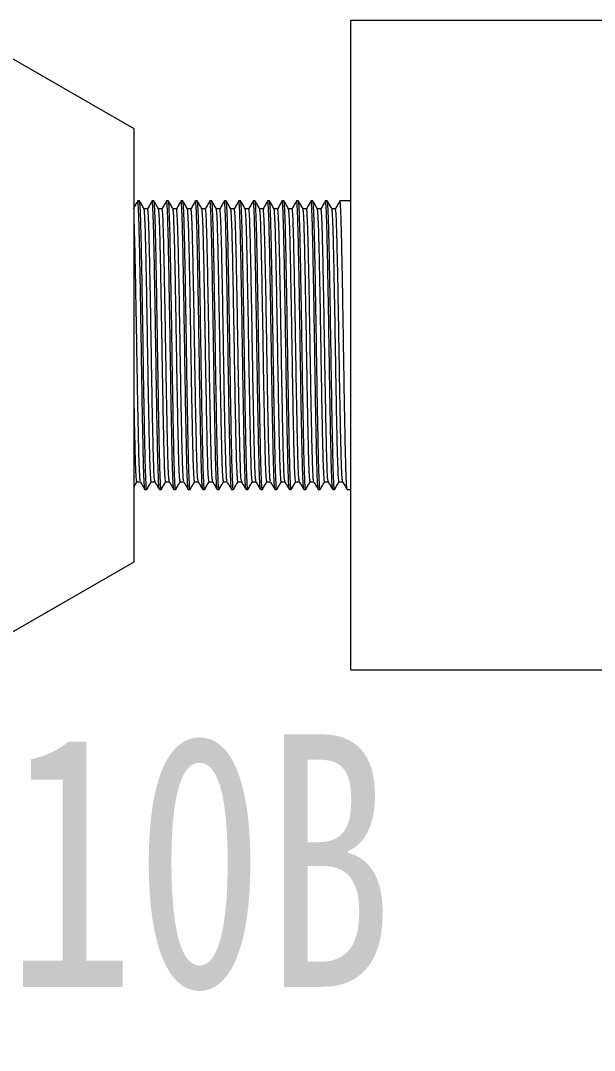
# Model space of a CAD drawing. Header units: millimetres. Extents: x 786 to 1206, y 249 to 546.
# Drawn here: x 1128.96 to 1136.91, y 472.99 to 487.26 of the extents above; entities that cross this region are included whole.
import ezdxf

# ---------------------------------------------------------------- set-up
doc = ezdxf.new("R2010")
doc.units = ezdxf.units.MM
doc.styles.get("Standard").update_dxf_attribs({"font": '', "height": 3.5})
doc.styles.get('Standard').set_extended_font_data('HYSWLongFangSong')

msp = doc.modelspace()

# ---------------------------------------------------------------- linework, layer by layer
at = {"color": 7, "linetype": 'Continuous', "lineweight": 15}
for p, q in [((1137.2345, 487.2606), (1133.5345, 487.2606)), ((1133.5345, 478.2606), (1133.5345, 487.2606)), ((1130.5345, 485.7606), (1128.8024, 486.7606)), ((1130.5345, 479.7606), (1130.5345, 485.7606)), ((1130.6095, 484.7606), (1130.5845, 484.7606)), ((1130.8095, 484.7606), (1130.7845, 484.7606)), ((1131.0095, 484.7606), (1130.9845, 484.7606)), ((1131.2095, 484.7606), (1131.1845, 484.7606)), ((1131.4095, 484.7606), (1131.3845, 484.7606)), ((1131.6095, 484.7606), (1131.5845, 484.7606)), ((1131.8095, 484.7606), (1131.7845, 484.7606)), ((1132.0095, 484.7606), (1131.9845, 484.7606)), ((1132.2095, 484.7606), (1132.1845, 484.7606)), ((1132.4095, 484.7606), (1132.3845, 484.7606)), ((1132.6095, 484.7606), (1132.5845, 484.7606)), ((1132.8095, 484.7606), (1132.7845, 484.7606)), ((1133.0095, 484.7606), (1132.9845, 484.7606)), ((1133.2095, 484.7606), (1133.1845, 484.7606)), ((1133.5345, 484.7606), (1133.3845, 484.7606)), ((1130.722, 484.6523), (1130.6724, 484.6523)), ((1130.922, 484.6523), (1130.8724, 484.6523)), ((1131.122, 484.6523), (1131.0724, 484.6523)), ((1131.322, 484.6523), (1131.2724, 484.6523)), ((1131.522, 484.6523), (1131.4724, 484.6523)), ((1131.722, 484.6523), (1131.6724, 484.6523)), ((1131.922, 484.6523), (1131.8724, 484.6523)), ((1132.122, 484.6523), (1132.0724, 484.6523)), ((1132.322, 484.6523), (1132.2724, 484.6523)), ((1132.522, 484.6523), (1132.4724, 484.6523)), ((1132.722, 484.6523), (1132.6724, 484.6523)), ((1132.922, 484.6523), (1132.8724, 484.6523)), ((1133.122, 484.6523), (1133.0724, 484.6523)), ((1133.322, 484.6523), (1133.2724, 484.6523)), ((1130.572, 480.8688), (1130.6215, 480.8688)), ((1130.772, 480.8688), (1130.8215, 480.8688)), ((1130.972, 480.8688), (1131.0215, 480.8688)), ((1131.172, 480.8688), (1131.2215, 480.8688)), ((1131.372, 480.8688), (1131.4215, 480.8688)), ((1131.572, 480.8688), (1131.6215, 480.8688)), ((1131.772, 480.8688), (1131.8215, 480.8688)), ((1131.972, 480.8688), (1132.0215, 480.8688)), ((1132.172, 480.8688), (1132.2215, 480.8688)), ((1132.372, 480.8688), (1132.4215, 480.8688)), ((1132.572, 480.8688), (1132.6215, 480.8688)), ((1132.772, 480.8688), (1132.8215, 480.8688)), ((1132.972, 480.8688), (1133.0215, 480.8688)), ((1133.172, 480.8688), (1133.2215, 480.8688)), ((1133.372, 480.8688), (1133.4215, 480.8688)), ((1130.6845, 480.7606), (1130.7095, 480.7606)), ((1130.8845, 480.7606), (1130.9095, 480.7606)), ((1131.0845, 480.7606), (1131.1095, 480.7606)), ((1131.2845, 480.7606), (1131.3095, 480.7606)), ((1131.4845, 480.7606), (1131.5095, 480.7606)), ((1131.6845, 480.7606), (1131.7095, 480.7606)), ((1131.8845, 480.7606), (1131.9095, 480.7606)), ((1132.0845, 480.7606), (1132.1095, 480.7606)), ((1132.2845, 480.7606), (1132.3095, 480.7606)), ((1132.4845, 480.7606), (1132.5095, 480.7606)), ((1132.6845, 480.7606), (1132.7095, 480.7606)), ((1132.8845, 480.7606), (1132.9095, 480.7606)), ((1133.0845, 480.7606), (1133.1095, 480.7606)), ((1133.2845, 480.7606), (1133.3095, 480.7606)), ((1133.4845, 480.7606), (1133.5345, 480.7606)), ((1128.8024, 478.7606), (1130.5345, 479.7606)), ((1133.5345, 478.2606), (1137.2345, 478.2606))]:
    msp.add_line(p, q, dxfattribs=at)
for points, knots in [([(1130.5837, 484.7599), (1130.5732, 484.7418), (1130.5525, 484.706), (1130.5318, 484.6701), (1130.5215, 484.6523)], [0, 0, 0, 0, 0.5033168, 1, 1, 1, 1]), ([(1130.6845, 480.7606), (1130.6818, 480.7737), (1130.6763, 480.8002), (1130.6676, 481.0102), (1130.6595, 481.3299), (1130.6513, 481.7491), (1130.6426, 482.237), (1130.6345, 482.7606), (1130.6263, 483.2841), (1130.6176, 483.7723), (1130.6095, 484.1902), (1130.6013, 484.5149), (1130.5926, 484.7059), (1130.5869, 484.783), (1130.5839, 484.7562), (1130.5836, 484.7538)], [0, 0, 0, 0, 0.0821691, 0.1657653, 0.2479344, 0.3301035, 0.4136996, 0.4958687, 0.5780379, 0.6616339, 0.743803, 0.8259721, 0.9095683, 0.9917375, 1, 1, 1, 1]), ([(1130.7103, 480.7673), (1130.71, 480.7649), (1130.707, 480.7381), (1130.7013, 480.8152), (1130.6926, 481.0062), (1130.6845, 481.3309), (1130.6763, 481.7488), (1130.6676, 482.2371), (1130.6595, 482.7605), (1130.6513, 483.2842), (1130.6426, 483.7721), (1130.6345, 484.1913), (1130.6263, 484.511), (1130.6176, 484.721), (1130.6122, 484.7474), (1130.6095, 484.7606)], [0, 0, 0, 0, 0.0082625, 0.0904317, 0.1740279, 0.256197, 0.3383661, 0.4219621, 0.5041313, 0.5863004, 0.6698965, 0.7520656, 0.8342347, 0.9178309, 1, 1, 1, 1]), ([(1130.6728, 484.6516), (1130.6624, 484.6696), (1130.6415, 484.7057), (1130.6207, 484.7418), (1130.6102, 484.7599)], [0, 0, 0, 0, 0.4999901, 1, 1, 1, 1]), ([(1130.7837, 484.7599), (1130.7732, 484.7418), (1130.7525, 484.706), (1130.7318, 484.6701), (1130.7215, 484.6523)], [0, 0, 0, 0, 0.5033108, 1, 1, 1, 1]), ([(1130.8836, 480.7673), (1130.8812, 480.7796), (1130.876, 480.8056), (1130.8676, 481.0106), (1130.8595, 481.3297), (1130.8513, 481.7491), (1130.8426, 482.237), (1130.8345, 482.7606), (1130.8263, 483.2841), (1130.8176, 483.7723), (1130.8095, 484.1902), (1130.8013, 484.5149), (1130.7926, 484.7059), (1130.7869, 484.783), (1130.7839, 484.7562), (1130.7836, 484.7538)], [0, 0, 0, 0, 0.0745222, 0.1588149, 0.2416686, 0.3245223, 0.4088148, 0.4916686, 0.5745223, 0.6588148, 0.7416685, 0.8245222, 0.9088149, 0.9916686, 1, 1, 1, 1]), ([(1130.9103, 480.7673), (1130.91, 480.7649), (1130.907, 480.7381), (1130.9013, 480.8152), (1130.8926, 481.0062), (1130.8845, 481.3309), (1130.8763, 481.7488), (1130.8676, 482.2371), (1130.8595, 482.7605), (1130.8513, 483.2842), (1130.8426, 483.7721), (1130.8345, 484.1913), (1130.8263, 484.511), (1130.8176, 484.721), (1130.8122, 484.7474), (1130.8095, 484.7606)], [0, 0, 0, 0, 0.0082625, 0.0904317, 0.1740279, 0.256197, 0.3383661, 0.4219622, 0.5041313, 0.5863004, 0.6698965, 0.7520656, 0.8342347, 0.9178309, 1, 1, 1, 1]), ([(1130.8728, 484.6516), (1130.8624, 484.6696), (1130.8415, 484.7057), (1130.8207, 484.7418), (1130.8102, 484.7599)], [0, 0, 0, 0, 0.4999901, 1, 1, 1, 1]), ([(1130.9837, 484.7599), (1130.9732, 484.7418), (1130.9525, 484.706), (1130.9318, 484.6701), (1130.9215, 484.6523)], [0, 0, 0, 0, 0.5033108, 1, 1, 1, 1]), ([(1131.0845, 480.7606), (1131.0818, 480.7737), (1131.0763, 480.8002), (1131.0676, 481.0102), (1131.0595, 481.3299), (1131.0513, 481.7491), (1131.0426, 482.237), (1131.0345, 482.7606), (1131.0263, 483.2841), (1131.0176, 483.7723), (1131.0095, 484.1902), (1131.0013, 484.5149), (1130.9926, 484.7059), (1130.9869, 484.783), (1130.9839, 484.7562), (1130.9836, 484.7538)], [0, 0, 0, 0, 0.0821692, 0.1657653, 0.2479344, 0.3301035, 0.4136996, 0.4958687, 0.5780378, 0.6616339, 0.743803, 0.8259721, 0.9095683, 0.9917375, 1, 1, 1, 1]), ([(1131.1103, 480.7673), (1131.11, 480.7649), (1131.107, 480.7381), (1131.1013, 480.8152), (1131.0926, 481.0062), (1131.0845, 481.3309), (1131.0763, 481.7488), (1131.0676, 482.2371), (1131.0595, 482.7605), (1131.0513, 483.2842), (1131.0426, 483.7721), (1131.0345, 484.1913), (1131.0263, 484.511), (1131.0176, 484.721), (1131.0122, 484.7474), (1131.0095, 484.7606)], [0, 0, 0, 0, 0.0082625, 0.0904317, 0.1740279, 0.256197, 0.3383661, 0.4219621, 0.5041313, 0.5863004, 0.6698965, 0.7520656, 0.8342347, 0.9178309, 1, 1, 1, 1]), ([(1131.0728, 484.6516), (1131.0624, 484.6696), (1131.0415, 484.7057), (1131.0207, 484.7418), (1131.0102, 484.7599)], [0, 0, 0, 0, 0.500002, 1, 1, 1, 1]), ([(1131.1837, 484.7599), (1131.1732, 484.7418), (1131.1525, 484.706), (1131.1318, 484.6701), (1131.1215, 484.6523)], [0, 0, 0, 0, 0.5033228, 1, 1, 1, 1]), ([(1131.2845, 480.7606), (1131.2818, 480.7737), (1131.2763, 480.8002), (1131.2676, 481.0102), (1131.2595, 481.3299), (1131.2513, 481.7491), (1131.2426, 482.237), (1131.2345, 482.7606), (1131.2263, 483.2841), (1131.2176, 483.7723), (1131.2095, 484.1902), (1131.2013, 484.5149), (1131.1926, 484.7059), (1131.1869, 484.783), (1131.1839, 484.7562), (1131.1836, 484.7538)], [0, 0, 0, 0, 0.0821691, 0.1657653, 0.2479344, 0.3301035, 0.4136996, 0.4958687, 0.5780378, 0.6616339, 0.743803, 0.8259721, 0.9095683, 0.9917375, 1, 1, 1, 1]), ([(1131.3103, 480.7673), (1131.31, 480.7649), (1131.307, 480.7381), (1131.3013, 480.8152), (1131.2926, 481.0062), (1131.2845, 481.3309), (1131.2763, 481.7488), (1131.2676, 482.2371), (1131.2595, 482.7605), (1131.2513, 483.2842), (1131.2426, 483.7721), (1131.2345, 484.1913), (1131.2263, 484.511), (1131.2176, 484.721), (1131.2122, 484.7474), (1131.2095, 484.7606)], [0, 0, 0, 0, 0.0082625, 0.0904317, 0.1740279, 0.256197, 0.3383661, 0.4219621, 0.5041313, 0.5863004, 0.6698965, 0.7520656, 0.8342347, 0.9178309, 1, 1, 1, 1]), ([(1131.2728, 484.6516), (1131.2624, 484.6696), (1131.2415, 484.7057), (1131.2207, 484.7418), (1131.2102, 484.7599)], [0, 0, 0, 0, 0.500002, 1, 1, 1, 1]), ([(1131.3837, 484.7599), (1131.3732, 484.7418), (1131.3525, 484.706), (1131.3318, 484.6701), (1131.3215, 484.6523)], [0, 0, 0, 0, 0.5033228, 1, 1, 1, 1]), ([(1131.4836, 480.7673), (1131.4812, 480.7796), (1131.476, 480.8056), (1131.4676, 481.0106), (1131.4595, 481.3297), (1131.4513, 481.7491), (1131.4426, 482.237), (1131.4345, 482.7606), (1131.4263, 483.2841), (1131.4176, 483.7723), (1131.4095, 484.1902), (1131.4013, 484.5149), (1131.3926, 484.7059), (1131.3869, 484.783), (1131.3839, 484.7562), (1131.3836, 484.7538)], [0, 0, 0, 0, 0.0745222, 0.1588149, 0.2416686, 0.3245223, 0.4088149, 0.4916686, 0.5745223, 0.6588148, 0.7416685, 0.8245222, 0.9088149, 0.9916686, 1, 1, 1, 1]), ([(1131.5103, 480.7673), (1131.51, 480.7649), (1131.507, 480.7381), (1131.5013, 480.8152), (1131.4926, 481.0062), (1131.4845, 481.3309), (1131.4763, 481.7488), (1131.4676, 482.2371), (1131.4595, 482.7605), (1131.4513, 483.2842), (1131.4426, 483.7721), (1131.4345, 484.1913), (1131.4263, 484.511), (1131.4176, 484.721), (1131.4122, 484.7474), (1131.4095, 484.7606)], [0, 0, 0, 0, 0.0082625, 0.0904317, 0.1740279, 0.256197, 0.3383661, 0.4219621, 0.5041313, 0.5863004, 0.6698965, 0.7520656, 0.8342347, 0.9178308, 1, 1, 1, 1]), ([(1131.4728, 484.6516), (1131.4624, 484.6696), (1131.4415, 484.7057), (1131.4207, 484.7418), (1131.4102, 484.7599)], [0, 0, 0, 0, 0.500002, 1, 1, 1, 1]), ([(1131.5837, 484.7599), (1131.5732, 484.7418), (1131.5525, 484.706), (1131.5318, 484.6701), (1131.5215, 484.6523)], [0, 0, 0, 0, 0.5033228, 1, 1, 1, 1]), ([(1131.6836, 480.7673), (1131.6812, 480.7796), (1131.676, 480.8056), (1131.6676, 481.0106), (1131.6595, 481.3297), (1131.6513, 481.7491), (1131.6426, 482.237), (1131.6345, 482.7606), (1131.6263, 483.2841), (1131.6176, 483.7723), (1131.6095, 484.1902), (1131.6013, 484.5149), (1131.5926, 484.7059), (1131.5869, 484.783), (1131.5839, 484.7562), (1131.5836, 484.7538)], [0, 0, 0, 0, 0.0745222, 0.1588149, 0.2416686, 0.3245223, 0.4088148, 0.4916686, 0.5745223, 0.6588148, 0.7416685, 0.8245222, 0.9088149, 0.9916686, 1, 1, 1, 1]), ([(1131.7103, 480.7673), (1131.71, 480.7649), (1131.707, 480.7381), (1131.7013, 480.8152), (1131.6926, 481.0062), (1131.6845, 481.3309), (1131.6763, 481.7488), (1131.6676, 482.2371), (1131.6595, 482.7605), (1131.6513, 483.2842), (1131.6426, 483.7721), (1131.6345, 484.1913), (1131.6263, 484.511), (1131.6176, 484.721), (1131.6122, 484.7474), (1131.6095, 484.7606)], [0, 0, 0, 0, 0.0082625, 0.0904317, 0.1740279, 0.256197, 0.3383661, 0.4219621, 0.5041313, 0.5863004, 0.6698965, 0.7520656, 0.8342347, 0.9178308, 1, 1, 1, 1]), ([(1131.6728, 484.6516), (1131.6624, 484.6696), (1131.6415, 484.7057), (1131.6207, 484.7418), (1131.6102, 484.7599)], [0, 0, 0, 0, 0.4999961, 1, 1, 1, 1]), ([(1131.7837, 484.7599), (1131.7732, 484.7418), (1131.7525, 484.706), (1131.7318, 484.6701), (1131.7215, 484.6523)], [0, 0, 0, 0, 0.5033168, 1, 1, 1, 1]), ([(1131.8845, 480.7606), (1131.8818, 480.7737), (1131.8763, 480.8002), (1131.8676, 481.0102), (1131.8595, 481.3299), (1131.8513, 481.7491), (1131.8426, 482.237), (1131.8345, 482.7606), (1131.8263, 483.2841), (1131.8176, 483.7723), (1131.8095, 484.1902), (1131.8013, 484.5149), (1131.7926, 484.7059), (1131.7869, 484.783), (1131.7839, 484.7562), (1131.7836, 484.7538)], [0, 0, 0, 0, 0.0821691, 0.1657653, 0.2479344, 0.3301035, 0.4136996, 0.4958687, 0.5780378, 0.6616339, 0.743803, 0.8259721, 0.9095683, 0.9917375, 1, 1, 1, 1]), ([(1131.9103, 480.7673), (1131.91, 480.7649), (1131.907, 480.7381), (1131.9013, 480.8152), (1131.8926, 481.0062), (1131.8845, 481.3309), (1131.8763, 481.7488), (1131.8676, 482.2371), (1131.8595, 482.7605), (1131.8513, 483.2842), (1131.8426, 483.7721), (1131.8345, 484.1913), (1131.8263, 484.511), (1131.8176, 484.721), (1131.8122, 484.7474), (1131.8095, 484.7606)], [0, 0, 0, 0, 0.0082625, 0.0904317, 0.1740279, 0.256197, 0.3383661, 0.4219621, 0.5041313, 0.5863004, 0.6698965, 0.7520656, 0.8342347, 0.9178309, 1, 1, 1, 1]), ([(1131.8728, 484.6516), (1131.8624, 484.6696), (1131.8415, 484.7057), (1131.8207, 484.7418), (1131.8102, 484.7599)], [0, 0, 0, 0, 0.4999901, 1, 1, 1, 1]), ([(1131.9837, 484.7599), (1131.9732, 484.7418), (1131.9525, 484.706), (1131.9318, 484.6701), (1131.9215, 484.6523)], [0, 0, 0, 0, 0.5033168, 1, 1, 1, 1]), ([(1132.0836, 480.7673), (1132.0812, 480.7796), (1132.076, 480.8056), (1132.0676, 481.0106), (1132.0595, 481.3297), (1132.0513, 481.7491), (1132.0426, 482.237), (1132.0345, 482.7606), (1132.0263, 483.2841), (1132.0176, 483.7723), (1132.0095, 484.1902), (1132.0013, 484.5149), (1131.9926, 484.7059), (1131.9869, 484.783), (1131.9839, 484.7562), (1131.9836, 484.7538)], [0, 0, 0, 0, 0.0745222, 0.1588149, 0.2416686, 0.3245223, 0.4088148, 0.4916686, 0.5745223, 0.6588148, 0.7416685, 0.8245222, 0.9088149, 0.9916686, 1, 1, 1, 1]), ([(1132.1103, 480.7673), (1132.11, 480.7649), (1132.107, 480.7381), (1132.1013, 480.8152), (1132.0926, 481.0062), (1132.0845, 481.3309), (1132.0763, 481.7488), (1132.0676, 482.2371), (1132.0595, 482.7605), (1132.0513, 483.2842), (1132.0426, 483.7721), (1132.0345, 484.1913), (1132.0263, 484.511), (1132.0176, 484.721), (1132.0122, 484.7474), (1132.0095, 484.7606)], [0, 0, 0, 0, 0.0082625, 0.0904317, 0.1740279, 0.256197, 0.3383661, 0.4219621, 0.5041313, 0.5863004, 0.6698965, 0.7520656, 0.8342347, 0.9178309, 1, 1, 1, 1]), ([(1132.0728, 484.6516), (1132.0624, 484.6696), (1132.0415, 484.7057), (1132.0207, 484.7418), (1132.0102, 484.7599)], [0, 0, 0, 0, 0.4999901, 1, 1, 1, 1]), ([(1132.1837, 484.7599), (1132.1732, 484.7418), (1132.1525, 484.706), (1132.1318, 484.6701), (1132.1215, 484.6523)], [0, 0, 0, 0, 0.5033108, 1, 1, 1, 1]), ([(1132.2836, 480.7673), (1132.2812, 480.7796), (1132.276, 480.8056), (1132.2676, 481.0106), (1132.2595, 481.3297), (1132.2513, 481.7491), (1132.2426, 482.237), (1132.2345, 482.7606), (1132.2263, 483.2841), (1132.2176, 483.7723), (1132.2095, 484.1902), (1132.2013, 484.5149), (1132.1926, 484.7059), (1132.1869, 484.783), (1132.1839, 484.7562), (1132.1836, 484.7538)], [0, 0, 0, 0, 0.0745222, 0.1588149, 0.2416686, 0.3245223, 0.4088148, 0.4916686, 0.5745223, 0.6588148, 0.7416685, 0.8245222, 0.9088149, 0.9916686, 1, 1, 1, 1]), ([(1132.3103, 480.7673), (1132.31, 480.7649), (1132.307, 480.7381), (1132.3013, 480.8152), (1132.2926, 481.0062), (1132.2845, 481.3309), (1132.2763, 481.7488), (1132.2676, 482.2371), (1132.2595, 482.7605), (1132.2513, 483.2842), (1132.2426, 483.7721), (1132.2345, 484.1913), (1132.2263, 484.511), (1132.2176, 484.721), (1132.2122, 484.7474), (1132.2095, 484.7606)], [0, 0, 0, 0, 0.0082625, 0.0904317, 0.1740279, 0.256197, 0.3383661, 0.4219622, 0.5041313, 0.5863004, 0.6698965, 0.7520656, 0.8342347, 0.9178309, 1, 1, 1, 1]), ([(1132.2728, 484.6516), (1132.2624, 484.6696), (1132.2415, 484.7057), (1132.2207, 484.7418), (1132.2102, 484.7599)], [0, 0, 0, 0, 0.4999901, 1, 1, 1, 1]), ([(1132.3837, 484.7599), (1132.3732, 484.7418), (1132.3525, 484.706), (1132.3318, 484.6701), (1132.3215, 484.6523)], [0, 0, 0, 0, 0.5033108, 1, 1, 1, 1]), ([(1132.4836, 480.7673), (1132.4812, 480.7796), (1132.476, 480.8056), (1132.4676, 481.0106), (1132.4595, 481.3297), (1132.4513, 481.7491), (1132.4426, 482.237), (1132.4345, 482.7606), (1132.4263, 483.2841), (1132.4176, 483.7723), (1132.4095, 484.1902), (1132.4013, 484.5149), (1132.3926, 484.7059), (1132.3869, 484.783), (1132.3839, 484.7562), (1132.3836, 484.7538)], [0, 0, 0, 0, 0.0745222, 0.1588149, 0.2416686, 0.3245223, 0.4088148, 0.4916686, 0.5745223, 0.6588148, 0.7416685, 0.8245222, 0.9088149, 0.9916686, 1, 1, 1, 1]), ([(1132.5103, 480.7673), (1132.51, 480.7649), (1132.507, 480.7381), (1132.5013, 480.8152), (1132.4926, 481.0062), (1132.4845, 481.3309), (1132.4763, 481.7488), (1132.4676, 482.2371), (1132.4595, 482.7605), (1132.4513, 483.2842), (1132.4426, 483.7721), (1132.4345, 484.1913), (1132.4263, 484.511), (1132.4176, 484.721), (1132.4122, 484.7474), (1132.4095, 484.7606)], [0, 0, 0, 0, 0.0082625, 0.0904317, 0.1740279, 0.256197, 0.3383661, 0.4219622, 0.5041313, 0.5863004, 0.6698965, 0.7520656, 0.8342347, 0.9178309, 1, 1, 1, 1]), ([(1132.4728, 484.6516), (1132.4624, 484.6696), (1132.4415, 484.7057), (1132.4207, 484.7418), (1132.4102, 484.7599)], [0, 0, 0, 0, 0.500002, 1, 1, 1, 1]), ([(1132.5837, 484.7599), (1132.5732, 484.7418), (1132.5525, 484.706), (1132.5318, 484.6701), (1132.5215, 484.6523)], [0, 0, 0, 0, 0.5033228, 1, 1, 1, 1]), ([(1132.6836, 480.7673), (1132.6812, 480.7796), (1132.676, 480.8056), (1132.6676, 481.0106), (1132.6595, 481.3297), (1132.6513, 481.7491), (1132.6426, 482.237), (1132.6345, 482.7606), (1132.6263, 483.2841), (1132.6176, 483.7723), (1132.6095, 484.1902), (1132.6013, 484.5149), (1132.5926, 484.7059), (1132.5869, 484.783), (1132.5839, 484.7562), (1132.5836, 484.7538)], [0, 0, 0, 0, 0.0745222, 0.1588149, 0.2416686, 0.3245223, 0.4088148, 0.4916686, 0.5745223, 0.6588148, 0.7416685, 0.8245222, 0.9088149, 0.9916686, 1, 1, 1, 1]), ([(1132.7103, 480.7673), (1132.71, 480.7649), (1132.707, 480.7381), (1132.7013, 480.8152), (1132.6926, 481.0062), (1132.6845, 481.3309), (1132.6763, 481.7488), (1132.6676, 482.2371), (1132.6595, 482.7605), (1132.6513, 483.2842), (1132.6426, 483.7721), (1132.6345, 484.1913), (1132.6263, 484.511), (1132.6176, 484.721), (1132.6122, 484.7474), (1132.6095, 484.7606)], [0, 0, 0, 0, 0.0082625, 0.0904317, 0.1740279, 0.256197, 0.3383661, 0.4219621, 0.5041313, 0.5863004, 0.6698965, 0.7520656, 0.8342347, 0.9178309, 1, 1, 1, 1]), ([(1132.6728, 484.6516), (1132.6624, 484.6696), (1132.6415, 484.7057), (1132.6207, 484.7418), (1132.6102, 484.7599)], [0, 0, 0, 0, 0.500002, 1, 1, 1, 1]), ([(1132.7837, 484.7599), (1132.7732, 484.7418), (1132.7525, 484.706), (1132.7318, 484.6701), (1132.7215, 484.6523)], [0, 0, 0, 0, 0.5033228, 1, 1, 1, 1]), ([(1132.8845, 480.7606), (1132.8818, 480.7737), (1132.8763, 480.8002), (1132.8676, 481.0102), (1132.8595, 481.3299), (1132.8513, 481.7491), (1132.8426, 482.237), (1132.8345, 482.7606), (1132.8263, 483.2841), (1132.8176, 483.7723), (1132.8095, 484.1902), (1132.8013, 484.5149), (1132.7926, 484.7059), (1132.7869, 484.783), (1132.7839, 484.7562), (1132.7836, 484.7538)], [0, 0, 0, 0, 0.0821691, 0.1657653, 0.2479344, 0.3301035, 0.4136996, 0.4958687, 0.5780378, 0.6616339, 0.743803, 0.8259721, 0.9095683, 0.9917375, 1, 1, 1, 1]), ([(1132.9103, 480.7673), (1132.91, 480.7649), (1132.907, 480.7381), (1132.9013, 480.8152), (1132.8926, 481.0062), (1132.8845, 481.3309), (1132.8763, 481.7488), (1132.8676, 482.2371), (1132.8595, 482.7605), (1132.8513, 483.2842), (1132.8426, 483.7721), (1132.8345, 484.1913), (1132.8263, 484.511), (1132.8176, 484.721), (1132.8122, 484.7474), (1132.8095, 484.7606)], [0, 0, 0, 0, 0.0082625, 0.0904317, 0.1740279, 0.256197, 0.3383661, 0.4219621, 0.5041313, 0.5863004, 0.6698965, 0.7520656, 0.8342347, 0.9178309, 1, 1, 1, 1]), ([(1132.8728, 484.6516), (1132.8624, 484.6696), (1132.8415, 484.7057), (1132.8207, 484.7418), (1132.8102, 484.7599)], [0, 0, 0, 0, 0.500002, 1, 1, 1, 1]), ([(1132.9837, 484.7599), (1132.9732, 484.7418), (1132.9525, 484.706), (1132.9318, 484.6701), (1132.9215, 484.6523)], [0, 0, 0, 0, 0.5033228, 1, 1, 1, 1]), ([(1133.0836, 480.7673), (1133.0812, 480.7796), (1133.076, 480.8056), (1133.0676, 481.0106), (1133.0595, 481.3297), (1133.0513, 481.7491), (1133.0426, 482.237), (1133.0345, 482.7606), (1133.0263, 483.2841), (1133.0176, 483.7723), (1133.0095, 484.1902), (1133.0013, 484.5149), (1132.9926, 484.7059), (1132.9869, 484.783), (1132.9839, 484.7562), (1132.9836, 484.7538)], [0, 0, 0, 0, 0.0745222, 0.1588149, 0.2416686, 0.3245223, 0.4088149, 0.4916686, 0.5745223, 0.6588148, 0.7416685, 0.8245222, 0.9088149, 0.9916686, 1, 1, 1, 1]), ([(1133.1103, 480.7673), (1133.11, 480.7649), (1133.107, 480.7381), (1133.1013, 480.8152), (1133.0926, 481.0062), (1133.0845, 481.3309), (1133.0763, 481.7488), (1133.0676, 482.2371), (1133.0595, 482.7605), (1133.0513, 483.2842), (1133.0426, 483.7721), (1133.0345, 484.1913), (1133.0263, 484.511), (1133.0176, 484.721), (1133.0122, 484.7474), (1133.0095, 484.7606)], [0, 0, 0, 0, 0.0082625, 0.0904317, 0.1740279, 0.256197, 0.3383661, 0.4219621, 0.5041313, 0.5863004, 0.6698965, 0.7520656, 0.8342347, 0.9178308, 1, 1, 1, 1]), ([(1133.0728, 484.6516), (1133.0624, 484.6696), (1133.0415, 484.7057), (1133.0207, 484.7418), (1133.0102, 484.7599)], [0, 0, 0, 0, 0.4999961, 1, 1, 1, 1]), ([(1133.1837, 484.7599), (1133.1732, 484.7418), (1133.1525, 484.706), (1133.1318, 484.6701), (1133.1215, 484.6523)], [0, 0, 0, 0, 0.5033168, 1, 1, 1, 1]), ([(1133.2836, 480.7673), (1133.2812, 480.7796), (1133.276, 480.8056), (1133.2676, 481.0106), (1133.2595, 481.3297), (1133.2513, 481.7491), (1133.2426, 482.237), (1133.2345, 482.7606), (1133.2263, 483.2841), (1133.2176, 483.7723), (1133.2095, 484.1902), (1133.2013, 484.5149), (1133.1926, 484.7059), (1133.1869, 484.783), (1133.1839, 484.7562), (1133.1836, 484.7538)], [0, 0, 0, 0, 0.0745222, 0.1588149, 0.2416686, 0.3245223, 0.4088148, 0.4916686, 0.5745223, 0.6588148, 0.7416685, 0.8245222, 0.9088149, 0.9916686, 1, 1, 1, 1]), ([(1133.3103, 480.7673), (1133.31, 480.7649), (1133.307, 480.7381), (1133.3013, 480.8152), (1133.2926, 481.0062), (1133.2845, 481.3309), (1133.2763, 481.7488), (1133.2676, 482.2371), (1133.2595, 482.7605), (1133.2513, 483.2842), (1133.2426, 483.7721), (1133.2345, 484.1913), (1133.2263, 484.511), (1133.2176, 484.721), (1133.2122, 484.7474), (1133.2095, 484.7606)], [0, 0, 0, 0, 0.0082625, 0.0904317, 0.1740279, 0.256197, 0.3383661, 0.4219621, 0.5041313, 0.5863004, 0.6698965, 0.7520656, 0.8342347, 0.9178308, 1, 1, 1, 1]), ([(1133.2728, 484.6516), (1133.2624, 484.6696), (1133.2415, 484.7057), (1133.2207, 484.7418), (1133.2102, 484.7599)], [0, 0, 0, 0, 0.4999961, 1, 1, 1, 1]), ([(1133.3837, 484.7599), (1133.3732, 484.7418), (1133.3525, 484.706), (1133.3318, 484.6701), (1133.3215, 484.6523)], [0, 0, 0, 0, 0.5033168, 1, 1, 1, 1]), ([(1133.4836, 480.7673), (1133.4812, 480.7796), (1133.476, 480.8056), (1133.4676, 481.0106), (1133.4595, 481.3297), (1133.4513, 481.7491), (1133.4426, 482.237), (1133.4345, 482.7606), (1133.4263, 483.2841), (1133.4176, 483.7723), (1133.4095, 484.1902), (1133.4013, 484.5149), (1133.3926, 484.7059), (1133.3869, 484.783), (1133.3839, 484.7562), (1133.3836, 484.7538)], [0, 0, 0, 0, 0.0745222, 0.1588149, 0.2416686, 0.3245223, 0.4088148, 0.4916686, 0.5745223, 0.6588148, 0.7416685, 0.8245222, 0.9088149, 0.9916686, 1, 1, 1, 1]), ([(1130.772, 480.8688), (1130.7693, 480.8812), (1130.7638, 480.9063), (1130.7551, 481.1049), (1130.747, 481.4073), (1130.7388, 481.8038), (1130.7301, 482.2653), (1130.722, 482.7606), (1130.7138, 483.2558), (1130.7051, 483.7173), (1130.697, 484.1139), (1130.6888, 484.4158), (1130.6804, 484.6097), (1130.6752, 484.6343), (1130.6728, 484.6458)], [0, 0, 0, 0, 0.0835557, 0.1685625, 0.252118, 0.3356736, 0.4206804, 0.504236, 0.5877915, 0.6727983, 0.7563539, 0.8399095, 0.9249162, 1, 1, 1, 1]), ([(1130.8211, 480.8753), (1130.8187, 480.8868), (1130.8135, 480.9115), (1130.8051, 481.1053), (1130.797, 481.4072), (1130.7888, 481.8038), (1130.7801, 482.2653), (1130.772, 482.7606), (1130.7638, 483.2558), (1130.7551, 483.7173), (1130.747, 484.1138), (1130.7388, 484.4162), (1130.7301, 484.6149), (1130.7247, 484.6399), (1130.722, 484.6523)], [0, 0, 0, 0, 0.07508379, 0.16009056, 0.24364614, 0.32720171, 0.41220846, 0.49576405, 0.57931965, 0.66432638, 0.74788196, 0.83143755, 0.91644431, 1, 1, 1, 1]), ([(1130.972, 480.8688), (1130.9693, 480.8812), (1130.9638, 480.9063), (1130.9551, 481.1049), (1130.947, 481.4073), (1130.9388, 481.8038), (1130.9301, 482.2653), (1130.922, 482.7606), (1130.9138, 483.2558), (1130.9051, 483.7173), (1130.897, 484.1139), (1130.8888, 484.4158), (1130.8804, 484.6097), (1130.8752, 484.6343), (1130.8728, 484.6458)], [0, 0, 0, 0, 0.0835557, 0.1685625, 0.252118, 0.3356736, 0.4206804, 0.504236, 0.5877916, 0.6727983, 0.7563539, 0.8399095, 0.9249162, 1, 1, 1, 1]), ([(1131.0211, 480.8753), (1131.0187, 480.8868), (1131.0135, 480.9115), (1131.0051, 481.1053), (1130.997, 481.4072), (1130.9888, 481.8038), (1130.9801, 482.2653), (1130.972, 482.7606), (1130.9638, 483.2558), (1130.9551, 483.7173), (1130.947, 484.1138), (1130.9388, 484.4162), (1130.9301, 484.6149), (1130.9247, 484.6399), (1130.922, 484.6523)], [0, 0, 0, 0, 0.0750838, 0.1600906, 0.2436461, 0.3272017, 0.4122085, 0.4957641, 0.5793196, 0.6643264, 0.747882, 0.8314375, 0.9164443, 1, 1, 1, 1]), ([(1131.172, 480.8688), (1131.1693, 480.8812), (1131.1638, 480.9063), (1131.1551, 481.1049), (1131.147, 481.4073), (1131.1388, 481.8038), (1131.1301, 482.2653), (1131.122, 482.7606), (1131.1138, 483.2558), (1131.1051, 483.7173), (1131.097, 484.1139), (1131.0888, 484.4158), (1131.0804, 484.6097), (1131.0752, 484.6343), (1131.0728, 484.6458)], [0, 0, 0, 0, 0.08355569, 0.16856247, 0.25211805, 0.33567361, 0.42068036, 0.50423595, 0.58779155, 0.67279829, 0.75635386, 0.83990945, 0.92491621, 1, 1, 1, 1]), ([(1131.2211, 480.8753), (1131.2187, 480.8868), (1131.2135, 480.9115), (1131.2051, 481.1053), (1131.197, 481.4072), (1131.1888, 481.8038), (1131.1801, 482.2653), (1131.172, 482.7606), (1131.1638, 483.2558), (1131.1551, 483.7173), (1131.147, 484.1138), (1131.1388, 484.4162), (1131.1301, 484.6149), (1131.1247, 484.6399), (1131.122, 484.6523)], [0, 0, 0, 0, 0.0750838, 0.1600906, 0.2436461, 0.3272017, 0.4122085, 0.495764, 0.5793197, 0.6643264, 0.747882, 0.8314375, 0.9164443, 1, 1, 1, 1]), ([(1131.372, 480.8688), (1131.3693, 480.8812), (1131.3638, 480.9063), (1131.3551, 481.1049), (1131.347, 481.4073), (1131.3388, 481.8038), (1131.3301, 482.2653), (1131.322, 482.7606), (1131.3138, 483.2558), (1131.3051, 483.7173), (1131.297, 484.1139), (1131.2888, 484.4158), (1131.2804, 484.6097), (1131.2752, 484.6343), (1131.2728, 484.6458)], [0, 0, 0, 0, 0.0835557, 0.1685625, 0.252118, 0.3356736, 0.4206804, 0.504236, 0.5877916, 0.6727983, 0.7563539, 0.8399095, 0.9249162, 1, 1, 1, 1]), ([(1131.4211, 480.8753), (1131.4187, 480.8868), (1131.4135, 480.9115), (1131.4051, 481.1053), (1131.397, 481.4072), (1131.3888, 481.8038), (1131.3801, 482.2653), (1131.372, 482.7606), (1131.3638, 483.2558), (1131.3551, 483.7173), (1131.347, 484.1138), (1131.3388, 484.4162), (1131.3301, 484.6149), (1131.3247, 484.6399), (1131.322, 484.6523)], [0, 0, 0, 0, 0.0750838, 0.1600906, 0.2436461, 0.3272017, 0.4122084, 0.495764, 0.5793196, 0.6643264, 0.747882, 0.8314375, 0.9164443, 1, 1, 1, 1]), ([(1131.572, 480.8688), (1131.5693, 480.8812), (1131.5638, 480.9063), (1131.5551, 481.1049), (1131.547, 481.4073), (1131.5388, 481.8038), (1131.5301, 482.2653), (1131.522, 482.7606), (1131.5138, 483.2558), (1131.5051, 483.7173), (1131.497, 484.1139), (1131.4888, 484.4158), (1131.4804, 484.6097), (1131.4752, 484.6343), (1131.4728, 484.6458)], [0, 0, 0, 0, 0.0835557, 0.1685625, 0.252118, 0.3356736, 0.4206804, 0.504236, 0.5877916, 0.6727983, 0.7563539, 0.8399095, 0.9249162, 1, 1, 1, 1]), ([(1131.6211, 480.8753), (1131.6187, 480.8868), (1131.6135, 480.9115), (1131.6051, 481.1053), (1131.597, 481.4072), (1131.5888, 481.8038), (1131.5801, 482.2653), (1131.572, 482.7606), (1131.5638, 483.2558), (1131.5551, 483.7173), (1131.547, 484.1138), (1131.5388, 484.4162), (1131.5301, 484.6149), (1131.5247, 484.6399), (1131.522, 484.6523)], [0, 0, 0, 0, 0.0750838, 0.1600906, 0.2436461, 0.3272017, 0.4122084, 0.4957641, 0.5793196, 0.6643264, 0.747882, 0.8314375, 0.9164443, 1, 1, 1, 1]), ([(1131.772, 480.8688), (1131.7693, 480.8812), (1131.7638, 480.9063), (1131.7551, 481.1049), (1131.747, 481.4073), (1131.7388, 481.8038), (1131.7301, 482.2653), (1131.722, 482.7606), (1131.7138, 483.2558), (1131.7051, 483.7173), (1131.697, 484.1139), (1131.6888, 484.4158), (1131.6804, 484.6097), (1131.6752, 484.6343), (1131.6728, 484.6458)], [0, 0, 0, 0, 0.0835557, 0.1685625, 0.252118, 0.3356736, 0.4206804, 0.504236, 0.5877915, 0.6727983, 0.7563539, 0.8399095, 0.9249162, 1, 1, 1, 1]), ([(1131.8211, 480.8753), (1131.8187, 480.8868), (1131.8135, 480.9115), (1131.8051, 481.1053), (1131.797, 481.4072), (1131.7888, 481.8038), (1131.7801, 482.2653), (1131.772, 482.7606), (1131.7638, 483.2558), (1131.7551, 483.7173), (1131.747, 484.1138), (1131.7388, 484.4162), (1131.7301, 484.6149), (1131.7247, 484.6399), (1131.722, 484.6523)], [0, 0, 0, 0, 0.0750838, 0.1600906, 0.2436461, 0.3272017, 0.4122084, 0.4957641, 0.5793196, 0.6643264, 0.747882, 0.8314375, 0.9164443, 1, 1, 1, 1]), ([(1131.972, 480.8688), (1131.9693, 480.8812), (1131.9638, 480.9063), (1131.9551, 481.1049), (1131.947, 481.4073), (1131.9388, 481.8038), (1131.9301, 482.2653), (1131.922, 482.7606), (1131.9138, 483.2558), (1131.9051, 483.7173), (1131.897, 484.1139), (1131.8888, 484.4158), (1131.8804, 484.6097), (1131.8752, 484.6343), (1131.8728, 484.6458)], [0, 0, 0, 0, 0.0835557, 0.1685625, 0.252118, 0.3356736, 0.4206804, 0.504236, 0.5877915, 0.6727983, 0.7563539, 0.8399095, 0.9249162, 1, 1, 1, 1]), ([(1132.0211, 480.8753), (1132.0187, 480.8868), (1132.0135, 480.9115), (1132.0051, 481.1053), (1131.997, 481.4072), (1131.9888, 481.8038), (1131.9801, 482.2653), (1131.972, 482.7606), (1131.9638, 483.2558), (1131.9551, 483.7173), (1131.947, 484.1138), (1131.9388, 484.4162), (1131.9301, 484.6149), (1131.9247, 484.6399), (1131.922, 484.6523)], [0, 0, 0, 0, 0.0750838, 0.1600906, 0.2436461, 0.3272017, 0.4122085, 0.4957641, 0.5793196, 0.6643264, 0.747882, 0.8314375, 0.9164443, 1, 1, 1, 1]), ([(1132.172, 480.8688), (1132.1693, 480.8812), (1132.1638, 480.9063), (1132.1551, 481.1049), (1132.147, 481.4073), (1132.1388, 481.8038), (1132.1301, 482.2653), (1132.122, 482.7606), (1132.1138, 483.2558), (1132.1051, 483.7173), (1132.097, 484.1139), (1132.0888, 484.4158), (1132.0804, 484.6097), (1132.0752, 484.6343), (1132.0728, 484.6458)], [0, 0, 0, 0, 0.0835557, 0.1685625, 0.252118, 0.3356736, 0.4206804, 0.504236, 0.5877915, 0.6727983, 0.7563539, 0.8399095, 0.9249162, 1, 1, 1, 1]), ([(1132.2211, 480.8753), (1132.2187, 480.8868), (1132.2135, 480.9115), (1132.2051, 481.1053), (1132.197, 481.4072), (1132.1888, 481.8038), (1132.1801, 482.2653), (1132.172, 482.7606), (1132.1638, 483.2558), (1132.1551, 483.7173), (1132.147, 484.1138), (1132.1388, 484.4162), (1132.1301, 484.6149), (1132.1247, 484.6399), (1132.122, 484.6523)], [0, 0, 0, 0, 0.07508379, 0.16009056, 0.24364614, 0.32720171, 0.41220846, 0.49576405, 0.57931965, 0.66432638, 0.74788196, 0.83143755, 0.91644431, 1, 1, 1, 1]), ([(1132.372, 480.8688), (1132.3693, 480.8812), (1132.3638, 480.9063), (1132.3551, 481.1049), (1132.347, 481.4073), (1132.3388, 481.8038), (1132.3301, 482.2653), (1132.322, 482.7606), (1132.3138, 483.2558), (1132.3051, 483.7173), (1132.297, 484.1139), (1132.2888, 484.4158), (1132.2804, 484.6097), (1132.2752, 484.6343), (1132.2728, 484.6458)], [0, 0, 0, 0, 0.0835557, 0.1685625, 0.252118, 0.3356736, 0.4206804, 0.504236, 0.5877916, 0.6727983, 0.7563539, 0.8399095, 0.9249162, 1, 1, 1, 1]), ([(1132.4211, 480.8753), (1132.4187, 480.8868), (1132.4135, 480.9115), (1132.4051, 481.1053), (1132.397, 481.4072), (1132.3888, 481.8038), (1132.3801, 482.2653), (1132.372, 482.7606), (1132.3638, 483.2558), (1132.3551, 483.7173), (1132.347, 484.1138), (1132.3388, 484.4162), (1132.3301, 484.6149), (1132.3247, 484.6399), (1132.322, 484.6523)], [0, 0, 0, 0, 0.07508379, 0.16009056, 0.24364614, 0.32720171, 0.41220846, 0.49576405, 0.57931965, 0.66432638, 0.74788196, 0.83143755, 0.91644431, 1, 1, 1, 1]), ([(1132.572, 480.8688), (1132.5693, 480.8812), (1132.5638, 480.9063), (1132.5551, 481.1049), (1132.547, 481.4073), (1132.5388, 481.8038), (1132.5301, 482.2653), (1132.522, 482.7606), (1132.5138, 483.2558), (1132.5051, 483.7173), (1132.497, 484.1139), (1132.4888, 484.4158), (1132.4804, 484.6097), (1132.4752, 484.6343), (1132.4728, 484.6458)], [0, 0, 0, 0, 0.0835557, 0.1685625, 0.252118, 0.3356736, 0.4206804, 0.504236, 0.5877916, 0.6727983, 0.7563539, 0.8399095, 0.9249162, 1, 1, 1, 1]), ([(1132.6211, 480.8753), (1132.6187, 480.8868), (1132.6135, 480.9115), (1132.6051, 481.1053), (1132.597, 481.4072), (1132.5888, 481.8038), (1132.5801, 482.2653), (1132.572, 482.7606), (1132.5638, 483.2558), (1132.5551, 483.7173), (1132.547, 484.1138), (1132.5388, 484.4162), (1132.5301, 484.6149), (1132.5247, 484.6399), (1132.522, 484.6523)], [0, 0, 0, 0, 0.0750838, 0.1600906, 0.2436461, 0.3272017, 0.4122085, 0.495764, 0.5793196, 0.6643264, 0.747882, 0.8314375, 0.9164443, 1, 1, 1, 1]), ([(1132.772, 480.8688), (1132.7693, 480.8812), (1132.7638, 480.9063), (1132.7551, 481.1049), (1132.747, 481.4073), (1132.7388, 481.8038), (1132.7301, 482.2653), (1132.722, 482.7606), (1132.7138, 483.2558), (1132.7051, 483.7173), (1132.697, 484.1139), (1132.6888, 484.4158), (1132.6804, 484.6097), (1132.6752, 484.6343), (1132.6728, 484.6458)], [0, 0, 0, 0, 0.0835557, 0.1685625, 0.252118, 0.3356736, 0.4206804, 0.504236, 0.5877916, 0.6727983, 0.7563539, 0.8399095, 0.9249162, 1, 1, 1, 1]), ([(1132.8211, 480.8753), (1132.8187, 480.8868), (1132.8135, 480.9115), (1132.8051, 481.1053), (1132.797, 481.4072), (1132.7888, 481.8038), (1132.7801, 482.2653), (1132.772, 482.7606), (1132.7638, 483.2558), (1132.7551, 483.7173), (1132.747, 484.1138), (1132.7388, 484.4162), (1132.7301, 484.6149), (1132.7247, 484.6399), (1132.722, 484.6523)], [0, 0, 0, 0, 0.0750838, 0.1600906, 0.2436461, 0.3272017, 0.4122084, 0.495764, 0.5793196, 0.6643264, 0.747882, 0.8314375, 0.9164443, 1, 1, 1, 1]), ([(1132.972, 480.8688), (1132.9693, 480.8812), (1132.9638, 480.9063), (1132.9551, 481.1049), (1132.947, 481.4073), (1132.9388, 481.8038), (1132.9301, 482.2653), (1132.922, 482.7606), (1132.9138, 483.2558), (1132.9051, 483.7173), (1132.897, 484.1139), (1132.8888, 484.4158), (1132.8804, 484.6097), (1132.8752, 484.6343), (1132.8728, 484.6458)], [0, 0, 0, 0, 0.08355569, 0.16856246, 0.25211804, 0.3356736, 0.42068035, 0.50423595, 0.58779155, 0.67279828, 0.75635386, 0.83990946, 0.92491622, 1, 1, 1, 1]), ([(1133.0211, 480.8753), (1133.0187, 480.8868), (1133.0135, 480.9115), (1133.0051, 481.1053), (1132.997, 481.4072), (1132.9888, 481.8038), (1132.9801, 482.2653), (1132.972, 482.7606), (1132.9638, 483.2558), (1132.9551, 483.7173), (1132.947, 484.1138), (1132.9388, 484.4162), (1132.9301, 484.6149), (1132.9247, 484.6399), (1132.922, 484.6523)], [0, 0, 0, 0, 0.0750838, 0.1600906, 0.2436461, 0.3272017, 0.4122084, 0.4957641, 0.5793196, 0.6643264, 0.747882, 0.8314375, 0.9164443, 1, 1, 1, 1]), ([(1133.172, 480.8688), (1133.1693, 480.8812), (1133.1638, 480.9063), (1133.1551, 481.1049), (1133.147, 481.4073), (1133.1388, 481.8038), (1133.1301, 482.2653), (1133.122, 482.7606), (1133.1138, 483.2558), (1133.1051, 483.7173), (1133.097, 484.1139), (1133.0888, 484.4158), (1133.0804, 484.6097), (1133.0752, 484.6343), (1133.0728, 484.6458)], [0, 0, 0, 0, 0.0835557, 0.1685625, 0.252118, 0.3356736, 0.4206804, 0.504236, 0.5877915, 0.6727983, 0.7563539, 0.8399095, 0.9249162, 1, 1, 1, 1]), ([(1133.2211, 480.8753), (1133.2187, 480.8868), (1133.2135, 480.9115), (1133.2051, 481.1053), (1133.197, 481.4072), (1133.1888, 481.8038), (1133.1801, 482.2653), (1133.172, 482.7606), (1133.1638, 483.2558), (1133.1551, 483.7173), (1133.147, 484.1138), (1133.1388, 484.4162), (1133.1301, 484.6149), (1133.1247, 484.6399), (1133.122, 484.6523)], [0, 0, 0, 0, 0.0750838, 0.1600906, 0.2436461, 0.3272017, 0.4122084, 0.4957641, 0.5793196, 0.6643264, 0.747882, 0.8314375, 0.9164443, 1, 1, 1, 1]), ([(1133.372, 480.8688), (1133.3693, 480.8812), (1133.3638, 480.9063), (1133.3551, 481.1049), (1133.347, 481.4073), (1133.3388, 481.8038), (1133.3301, 482.2653), (1133.322, 482.7606), (1133.3138, 483.2558), (1133.3051, 483.7173), (1133.297, 484.1139), (1133.2888, 484.4158), (1133.2804, 484.6097), (1133.2752, 484.6343), (1133.2728, 484.6458)], [0, 0, 0, 0, 0.0835557, 0.1685625, 0.252118, 0.3356736, 0.4206804, 0.504236, 0.5877915, 0.6727983, 0.7563539, 0.8399095, 0.9249162, 1, 1, 1, 1]), ([(1133.4211, 480.8753), (1133.4187, 480.8868), (1133.4135, 480.9115), (1133.4051, 481.1053), (1133.397, 481.4072), (1133.3888, 481.8038), (1133.3801, 482.2653), (1133.372, 482.7606), (1133.3638, 483.2558), (1133.3551, 483.7173), (1133.347, 484.1138), (1133.3388, 484.4162), (1133.3301, 484.6149), (1133.3247, 484.6399), (1133.322, 484.6523)], [0, 0, 0, 0, 0.0750838, 0.1600906, 0.2436461, 0.3272017, 0.4122085, 0.4957641, 0.5793196, 0.6643264, 0.747882, 0.8314375, 0.9164443, 1, 1, 1, 1]), ([(1130.6211, 480.8753), (1130.6187, 480.8868), (1130.6135, 480.9115), (1130.6051, 481.1053), (1130.597, 481.4072), (1130.5888, 481.8038), (1130.5801, 482.2653), (1130.572, 482.7606), (1130.5638, 483.2555), (1130.5551, 483.7185), (1130.547, 484.1095), (1130.5402, 484.378), (1130.5359, 484.464), (1130.5345, 484.493)], [0, 0, 0, 0, 0.085914, 0.1831824, 0.2787902, 0.374398, 0.4716663, 0.5672741, 0.6628819, 0.7601502, 0.855758, 0.9513658, 1, 1, 1, 1]), ([(1130.572, 480.8688), (1130.5693, 480.8813), (1130.5638, 480.9064), (1130.5551, 481.1045), (1130.547, 481.4089), (1130.5402, 481.7322), (1130.5359, 481.9646), (1130.5345, 482.043)], [0, 0, 0, 0, 0.22094332, 0.4457237, 0.66666674, 0.88760976, 1, 1, 1, 1]), ([(1130.5345, 480.8032), (1130.5368, 480.8072), (1130.5494, 480.8291), (1130.5621, 480.851), (1130.5724, 480.8688)], [0, 0, 0, 0, 0.18618043, 1, 1, 1, 1]), ([(1130.6211, 480.8695), (1130.6315, 480.8515), (1130.6524, 480.8154), (1130.6732, 480.7793), (1130.6837, 480.7612)], [0, 0, 0, 0, 0.49999033, 1, 1, 1, 1]), ([(1130.7102, 480.7612), (1130.7207, 480.7793), (1130.7414, 480.8151), (1130.7621, 480.851), (1130.7724, 480.8688)], [0, 0, 0, 0, 0.5033157, 1, 1, 1, 1]), ([(1130.8211, 480.8695), (1130.8315, 480.8515), (1130.8524, 480.8154), (1130.8732, 480.7793), (1130.8837, 480.7612)], [0, 0, 0, 0, 0.49999629, 1, 1, 1, 1]), ([(1130.9102, 480.7612), (1130.9207, 480.7793), (1130.9414, 480.8151), (1130.9621, 480.851), (1130.9724, 480.8688)], [0, 0, 0, 0, 0.5033157, 1, 1, 1, 1]), ([(1131.0211, 480.8695), (1131.0315, 480.8515), (1131.0524, 480.8154), (1131.0732, 480.7793), (1131.0837, 480.7612)], [0, 0, 0, 0, 0.49999629, 1, 1, 1, 1]), ([(1131.1102, 480.7612), (1131.1207, 480.7793), (1131.1414, 480.8151), (1131.1621, 480.851), (1131.1724, 480.8688)], [0, 0, 0, 0, 0.5033217, 1, 1, 1, 1]), ([(1131.2211, 480.8695), (1131.2315, 480.8515), (1131.2524, 480.8154), (1131.2732, 480.7793), (1131.2837, 480.7612)], [0, 0, 0, 0, 0.5000022, 1, 1, 1, 1]), ([(1131.3102, 480.7612), (1131.3207, 480.7793), (1131.3414, 480.8151), (1131.3621, 480.851), (1131.3724, 480.8688)], [0, 0, 0, 0, 0.5033217, 1, 1, 1, 1]), ([(1131.4211, 480.8695), (1131.4315, 480.8515), (1131.4524, 480.8154), (1131.4732, 480.7793), (1131.4837, 480.7612)], [0, 0, 0, 0, 0.5000022, 1, 1, 1, 1]), ([(1131.5102, 480.7612), (1131.5207, 480.7793), (1131.5414, 480.8151), (1131.5621, 480.851), (1131.5724, 480.8688)], [0, 0, 0, 0, 0.5033217, 1, 1, 1, 1]), ([(1131.6211, 480.8695), (1131.6315, 480.8515), (1131.6524, 480.8154), (1131.6732, 480.7793), (1131.6837, 480.7612)], [0, 0, 0, 0, 0.5000022, 1, 1, 1, 1]), ([(1131.7102, 480.7612), (1131.7207, 480.7793), (1131.7414, 480.8151), (1131.7621, 480.851), (1131.7724, 480.8688)], [0, 0, 0, 0, 0.5033097, 1, 1, 1, 1]), ([(1131.8211, 480.8695), (1131.8315, 480.8515), (1131.8524, 480.8154), (1131.8732, 480.7793), (1131.8837, 480.7612)], [0, 0, 0, 0, 0.49999033, 1, 1, 1, 1]), ([(1131.9102, 480.7612), (1131.9207, 480.7793), (1131.9414, 480.8151), (1131.9621, 480.851), (1131.9724, 480.8688)], [0, 0, 0, 0, 0.5033097, 1, 1, 1, 1]), ([(1132.0211, 480.8695), (1132.0315, 480.8515), (1132.0524, 480.8154), (1132.0732, 480.7793), (1132.0837, 480.7612)], [0, 0, 0, 0, 0.49999033, 1, 1, 1, 1]), ([(1132.1102, 480.7612), (1132.1207, 480.7793), (1132.1414, 480.8151), (1132.1621, 480.851), (1132.1724, 480.8688)], [0, 0, 0, 0, 0.5033157, 1, 1, 1, 1]), ([(1132.2211, 480.8695), (1132.2315, 480.8515), (1132.2524, 480.8154), (1132.2732, 480.7793), (1132.2837, 480.7612)], [0, 0, 0, 0, 0.49999033, 1, 1, 1, 1]), ([(1132.3102, 480.7612), (1132.3207, 480.7793), (1132.3414, 480.8151), (1132.3621, 480.851), (1132.3724, 480.8688)], [0, 0, 0, 0, 0.5033157, 1, 1, 1, 1]), ([(1132.4211, 480.8695), (1132.4315, 480.8515), (1132.4524, 480.8154), (1132.4732, 480.7793), (1132.4837, 480.7612)], [0, 0, 0, 0, 0.49999629, 1, 1, 1, 1]), ([(1132.5102, 480.7612), (1132.5207, 480.7793), (1132.5414, 480.8151), (1132.5621, 480.851), (1132.5724, 480.8688)], [0, 0, 0, 0, 0.5033217, 1, 1, 1, 1]), ([(1132.6211, 480.8695), (1132.6315, 480.8515), (1132.6524, 480.8154), (1132.6732, 480.7793), (1132.6837, 480.7612)], [0, 0, 0, 0, 0.5000022, 1, 1, 1, 1]), ([(1132.7102, 480.7612), (1132.7207, 480.7793), (1132.7414, 480.8151), (1132.7621, 480.851), (1132.7724, 480.8688)], [0, 0, 0, 0, 0.5033217, 1, 1, 1, 1]), ([(1132.8211, 480.8695), (1132.8315, 480.8515), (1132.8524, 480.8154), (1132.8732, 480.7793), (1132.8837, 480.7612)], [0, 0, 0, 0, 0.5000022, 1, 1, 1, 1]), ([(1132.9102, 480.7612), (1132.9207, 480.7793), (1132.9414, 480.8151), (1132.9621, 480.851), (1132.9724, 480.8688)], [0, 0, 0, 0, 0.5033217, 1, 1, 1, 1]), ([(1133.0211, 480.8695), (1133.0315, 480.8515), (1133.0524, 480.8154), (1133.0732, 480.7793), (1133.0837, 480.7612)], [0, 0, 0, 0, 0.5000022, 1, 1, 1, 1]), ([(1133.1102, 480.7612), (1133.1207, 480.7793), (1133.1414, 480.8151), (1133.1621, 480.851), (1133.1724, 480.8688)], [0, 0, 0, 0, 0.5033097, 1, 1, 1, 1]), ([(1133.2211, 480.8695), (1133.2315, 480.8515), (1133.2524, 480.8154), (1133.2732, 480.7793), (1133.2837, 480.7612)], [0, 0, 0, 0, 0.49999033, 1, 1, 1, 1]), ([(1133.3102, 480.7612), (1133.3207, 480.7793), (1133.3414, 480.8151), (1133.3621, 480.851), (1133.3724, 480.8688)], [0, 0, 0, 0, 0.5033097, 1, 1, 1, 1]), ([(1133.4211, 480.8695), (1133.4315, 480.8515), (1133.4524, 480.8154), (1133.4732, 480.7793), (1133.4837, 480.7612)], [0, 0, 0, 0, 0.49999033, 1, 1, 1, 1])]:
    msp.add_open_spline(points, degree=3, knots=knots, dxfattribs=at)

# ---------------------------------------------------------------- texts
at = {"insert": (1118.0475, 477.3687), "char_height": 3.5, "attachment_point": 1}
msp.add_mtext_dynamic_manual_height_columns('AQF3-E10B', width=14.155359, gutter_width=17.5, heights=[0], dxfattribs=at)

doc.saveas('drawing.dxf')
